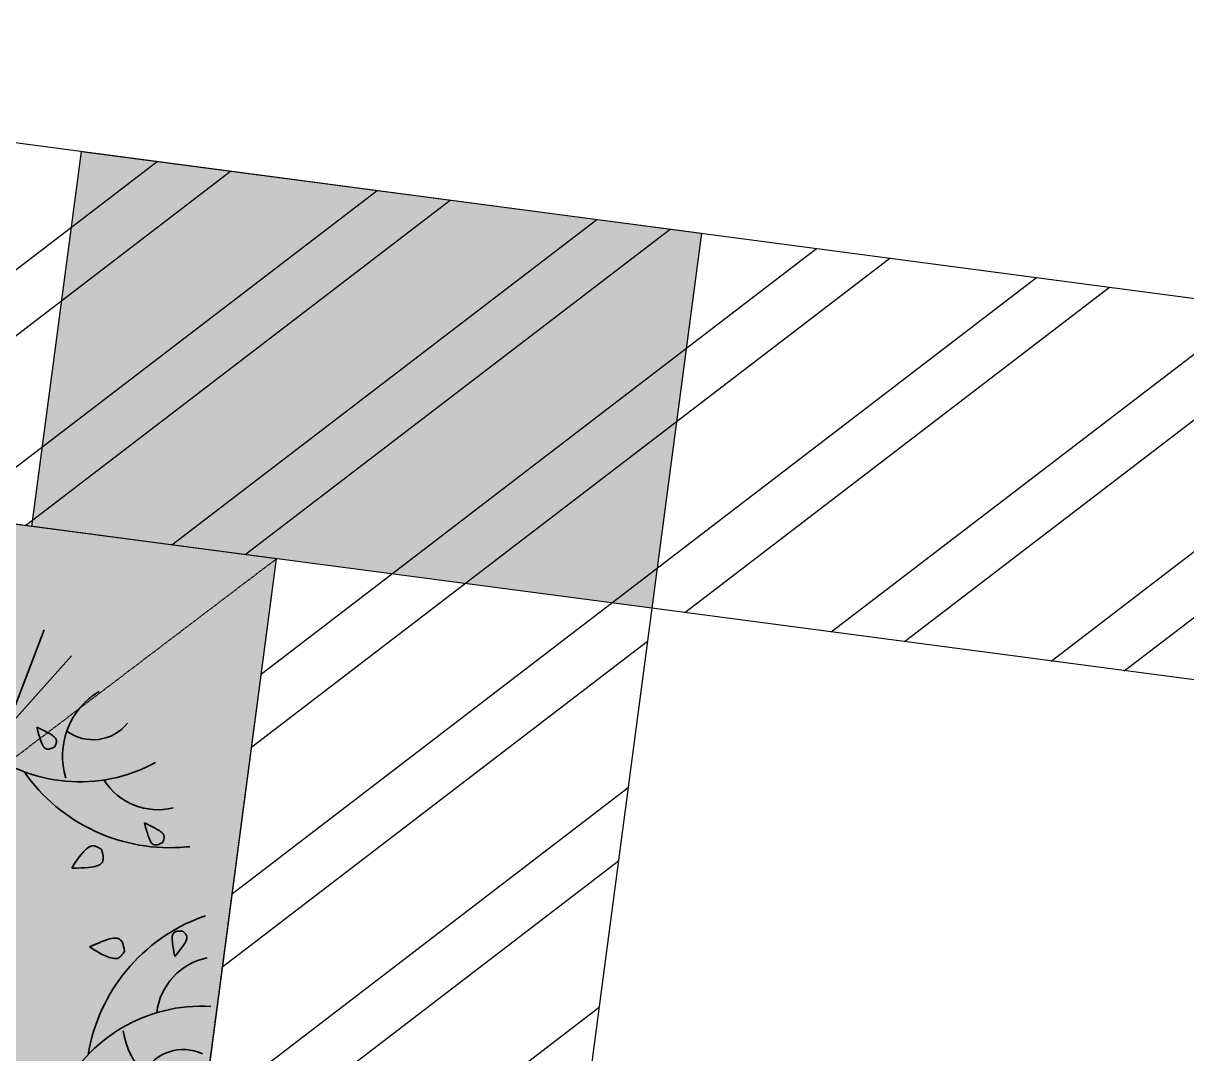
# Model space of a CAD drawing. Header units: millimetres. Extents: x -176651 to 424033, y -469666 to 486614.
# Drawn here: x 137781 to 138488, y 98530 to 99157 of the extents above; entities that cross this region are included whole.
import ezdxf

# ---------------------------------------------------------------- set-up
doc = ezdxf.new("R2010")
doc.units = ezdxf.units.MM
doc.linetypes.add('1625_East Villa$0$DASHED', pattern=[0.75, 0.5, -0.25])
for name, color, linetype in [('1625_East Villa$0$ad-Elevation 10', 8, 'Continuous'), ('1625_East Villa$0$ad-Furniture', 8, 'Continuous'), ('1625_East Villa$0$ad-Wall', 8, 'Continuous'), ('1625_East Villa$0$ad-Wall hatch', 8, 'Continuous'), ('1625E_Columns$0$ad-Column', 8, 'Continuous'), ('1625E_Columns$0$ad-Column Hatch', 8, 'Continuous'), ('ad-Plinth', 8, 'Continuous')]:
    doc.layers.add(name, color=color, linetype=linetype)
doc.layers.add('1625_East Villa$0$ad-Landscape', color=8, linetype='Continuous', lineweight=35)

# ---------------------------------------------------------------- blocks, each defined once
blk = doc.blocks.new('A$C92fa9908')
at = {"layer": 'ad-Plinth', "ltscale": 5}
blk.add_lwpolyline([(0, 13620), (12120, 13620), (12120, 0), (0, 0), (0, 4745), (2830, 4745), (2830, 8645), (0, 8645)], close=True, dxfattribs=at)
blk = doc.blocks.new('zw$C194')
at = {"layer": 'ad-Plinth', "ltscale": 5, "rotation": 352.47038764227}
blk.add_blockref('A$C92fa9908', (-62608.45, -342283.37), dxfattribs=at)
blk = doc.blocks.new('1625_East Villa$0$A$C279134A6')
at = {"layer": '1625_East Villa$0$ad-Landscape', "linetype": 'Continuous'}
blk.add_line((185.45, 683.31), (169.64, 750.19), dxfattribs=at)
for points in [[(326.61, 591.55), (193.35, 662.62), (145.49, 732.73)], [(148.92, 659.8), (148.78, 660.34), (148.65, 660.86), (148.54, 661.38), (148.44, 661.89), (148.36, 662.39), (148.31, 662.87), (148.29, 663.35), (148.3, 663.81), (148.34, 664.26), (148.44, 664.7), (148.59, 665.14), (148.81, 665.57), (149.12, 666.01), (149.52, 666.46), (150.03, 666.92), (150.67, 667.39), (151.44, 667.89), (152.39, 668.43), (153.6, 669.01), (155.09, 669.65), (156.95, 670.37), (159.21, 671.18), (161.93, 672.09), (165.17, 673.12)], [(148.92, 659.8), (150.09, 658.98), (151.1, 658.33), (151.96, 657.83), (152.7, 657.48), (153.34, 657.24), (153.89, 657.09), (154.39, 657.03), (154.86, 657.01), (155.31, 657.04), (155.76, 657.12), (156.2, 657.26), (156.64, 657.47), (157.09, 657.76), (157.55, 658.15), (158.03, 658.64), (158.52, 659.26), (159.05, 660.01), (159.62, 660.94), (160.26, 662.1), (160.99, 663.55), (161.82, 665.32), (162.78, 667.48), (163.89, 670.06), (165.17, 673.12)], [(54.64, 595.87), (54.5, 596.4), (54.38, 596.92), (54.26, 597.44), (54.16, 597.95), (54.09, 598.45), (54.04, 598.93), (54.01, 599.41), (54.02, 599.87), (54.07, 600.32), (54.16, 600.76), (54.31, 601.2), (54.54, 601.63), (54.84, 602.07), (55.25, 602.52), (55.76, 602.98), (56.39, 603.46), (57.16, 603.95), (58.12, 604.49), (59.32, 605.07), (60.82, 605.71), (62.67, 606.43), (64.93, 607.24), (67.65, 608.16), (70.9, 609.19)], [(54.64, 595.87), (55.82, 595.04), (56.82, 594.39), (57.68, 593.9), (58.42, 593.54), (59.06, 593.3), (59.62, 593.16), (60.12, 593.09), (60.58, 593.08), (61.04, 593.1), (61.48, 593.18), (61.92, 593.32), (62.36, 593.53), (62.81, 593.82), (63.27, 594.21), (63.75, 594.7), (64.25, 595.32), (64.77, 596.07), (65.35, 597), (65.99, 598.17), (66.71, 599.61), (67.55, 601.38), (68.51, 603.54), (69.62, 606.12), (70.9, 609.19)], [(101.81, 583.95), (101.01, 582.09), (100.4, 580.52), (99.97, 579.19), (99.69, 578.08), (99.54, 577.13), (99.5, 576.32), (99.55, 575.61), (99.67, 574.97), (99.84, 574.35), (100.07, 573.77), (100.39, 573.2), (100.8, 572.65), (101.33, 572.11), (102, 571.59), (102.81, 571.07), (103.8, 570.56), (104.99, 570.06), (106.41, 569.55), (108.14, 569.03), (110.22, 568.5), (112.72, 567.96), (115.68, 567.39), (119.17, 566.81), (123.24, 566.19)], [(101.81, 583.95), (102.51, 584.29), (103.19, 584.61), (103.87, 584.92), (104.54, 585.2), (105.21, 585.45), (105.86, 585.66), (106.51, 585.83), (107.15, 585.95), (107.78, 586.01), (108.42, 586.01), (109.06, 585.93), (109.72, 585.74), (110.42, 585.44), (111.15, 585.02), (111.93, 584.44), (112.76, 583.71), (113.67, 582.79), (114.65, 581.64), (115.74, 580.18), (116.94, 578.36), (118.28, 576.11), (119.76, 573.38), (121.41, 570.09), (123.24, 566.19)], [(29.7, 528.37), (29.25, 528.06), (28.81, 527.74), (28.39, 527.43), (27.99, 527.1), (27.6, 526.77), (27.25, 526.44), (26.92, 526.09), (26.63, 525.73), (26.37, 525.36), (26.15, 524.97), (25.98, 524.54), (25.87, 524.06), (25.82, 523.53), (25.84, 522.93), (25.93, 522.24), (26.1, 521.47), (26.36, 520.59), (26.74, 519.56), (27.27, 518.34), (27.99, 516.88), (28.93, 515.13), (30.12, 513.04), (31.6, 510.58), (33.39, 507.68)], [(29.7, 528.37), (31.13, 528.24), (32.32, 528.08), (33.3, 527.89), (34.09, 527.68), (34.73, 527.45), (35.25, 527.2), (35.67, 526.93), (36.03, 526.63), (36.36, 526.32), (36.64, 525.97), (36.89, 525.58), (37.09, 525.13), (37.24, 524.62), (37.34, 524.02), (37.38, 523.34), (37.36, 522.55), (37.27, 521.63), (37.1, 520.55), (36.83, 519.25), (36.44, 517.68), (35.92, 515.79), (35.25, 513.53), (34.41, 510.84), (33.39, 507.68)], [(73.29, 506.76), (73.89, 508.69), (74.45, 510.28), (74.98, 511.57), (75.5, 512.6), (76, 513.41), (76.49, 514.05), (76.99, 514.56), (77.5, 514.97), (78.03, 515.33), (78.59, 515.63), (79.2, 515.85), (79.87, 516), (80.62, 516.06), (81.47, 516.03), (82.42, 515.89), (83.51, 515.63), (84.73, 515.25), (86.15, 514.71), (87.8, 513.98), (89.72, 513.02), (91.97, 511.82), (94.59, 510.32), (97.62, 508.49), (101.12, 506.32)], [(73.29, 506.76), (73.6, 506.05), (73.91, 505.35), (74.22, 504.68), (74.55, 504.03), (74.9, 503.41), (75.26, 502.82), (75.64, 502.28), (76.05, 501.77), (76.48, 501.31), (76.97, 500.9), (77.51, 500.54), (78.13, 500.25), (78.85, 500.03), (79.69, 499.88), (80.65, 499.81), (81.76, 499.82), (83.05, 499.93), (84.55, 500.16), (86.32, 500.56), (88.42, 501.17), (90.89, 502), (93.8, 503.12), (97.19, 504.54), (101.12, 506.32)]]:
    blk.add_lwpolyline(points, dxfattribs=at)
for centre, radius, start, end in [((83.37, 661.19), 59.23, 335.04444, 51.65457), ((124.46, 703.8), 34.97, 211.19428, 298.93238), ((142.19, 757.99), 124.35, 233.68534, 301.3784), ((67.02, 731.09), 139.86, 257.08107, 317.74147), ((68.37, 670.99), 50.42, 248.55305, 320.17001), ((1.1, 443.72), 154.97, 77.08107, 78.0944), ((87.95, 678.78), 154.97, 241.34686, 242.36019), ((-48.82, 417.59), 139.86, 1.69979, 62.36019), ((-8.71, 462.37), 50.42, 359.27125, 70.88821), ((-9.2, 348.28), 124.35, 18.06286, 85.75592), ((9.05, 460.07), 59.23, 267.78669, 344.39682), ((12.57, 400.98), 34.97, 20.50888, 108.24698)]:
    blk.add_arc(centre, radius, start, end, dxfattribs=at)
blk = doc.blocks.new('1625_East Villa$0$zw$B1C6')
at = {"transparency": 33554559}
h = blk.add_hatch(color=74, dxfattribs=at)
h.dxf.hatch_style = 1
h.paths.add_polyline_path([(0, 0), (-1225, 0), (-1225, -1215), (0, -1215)])
at = {"layer": '1625_East Villa$0$ad-Elevation 10'}
blk.add_lwpolyline([(0, 0), (-1225, 0), (-1225, -1215), (0, -1215)], close=True, dxfattribs=at)
at = {"layer": '1625_East Villa$0$ad-Furniture', "linetype": '1625_East Villa$0$DASHED'}
blk.add_lwpolyline([(0, 0), (-1225, -1215)], dxfattribs=at)
at = {"layer": '1625_East Villa$0$ad-Landscape', "xscale": -0.7689692653037791, "yscale": 0.7689692653037794, "zscale": 0.7689692653037794}
blk.add_blockref('1625_East Villa$0$A$C279134A6', (-4.02, -638.27), dxfattribs=at)
blk = doc.blocks.new('1625_East Villa$0$zw$D46D')
at = {"layer": '1625_East Villa$0$ad-Landscape'}
blk.add_blockref('1625_East Villa$0$zw$B1C6', (7010, 13390), dxfattribs=at)
blk = doc.blocks.new('1625_East Villa$0$zw$42B5')
at = {"layer": '1625_East Villa$0$ad-Wall hatch', "transparency": 33554610}
h = blk.add_hatch(dxfattribs=at)
h.set_pattern_fill('ANSI32', color=256, scale=10)
h.set_pattern_definition([(45, (-1040635.14, 674820.02), (-67.351921, 67.351921), []), (45, (-1040590.24, 674820.02), (-67.351921, 67.351921), [])])
h.paths.add_polyline_path([(12120, 13620), (12120, 10220), (11890, 10220), (11890, 13390), (7240, 13390), (7240, 8645), (4245, 8645), (4245, 8875), (4445, 8875), (4445, 9370), (4560, 9370), (4560, 8760), (7010, 8760), (7010, 10500), (6360, 10500), (6360, 10615), (7010, 10615), (7010, 13390), (4560, 13390), (4560, 10615), (5560, 10615), (5560, 10500), (4445, 10500), (4445, 13390), (230, 13390), (230, 8875), (3345, 8875), (3345, 8645), (3060, 8645), (3060, 4745), (3345, 4745), (3345, 4515), (230, 4515), (230, 230), (4995, 230), (4995, 3130), (6060, 3130), (6060, 3015), (5110, 3015), (5110, 230), (8310, 230), (8310, 3015), (6860, 3015), (6860, 3130), (8310, 3130), (8310, 4630), (5110, 4630), (5110, 3930), (4995, 3930), (4995, 4515), (4245, 4515), (4245, 4745), (8540, 4745), (8540, 230), (9240, 230), (9240, 0), (0, 0), (0, 4745), (2830, 4745), (2830, 8645), (0, 8645), (0, 13620)])
at = {"layer": '1625_East Villa$0$ad-Wall'}
for points in [[(11890, 13390), (7240, 13390), (7240, 8645), (4245, 8645)], [(4445, 8875), (4445, 9370), (4560, 9370), (4560, 8760), (7010, 8760), (7010, 10500), (6360, 10500), (6360, 10615), (7010, 10615), (7010, 13390), (4560, 13390), (4560, 10615), (5560, 10615), (5560, 10500), (4445, 10500), (4445, 13390), (230, 13390)], [(0, 0), (0, 4745), (2830, 4745), (2830, 8645), (0, 8645), (0, 13620), (12120, 13620)]]:
    blk.add_lwpolyline(points, dxfattribs=at)
blk = doc.blocks.new('1625E_Columns$0$zw$6AA0')
at = {"layer": '1625E_Columns$0$ad-Column Hatch', "transparency": 33554687}
h = blk.add_hatch(color=256, dxfattribs=at)
h.dxf.hatch_style = 1
h.paths.add_polyline_path([(0, -230), (380, -230), (380, 0), (0, 0)])
at = {"layer": '1625E_Columns$0$ad-Column'}
blk.add_lwpolyline([(0, -230), (380, -230), (380, 0), (0, 0)], close=True, dxfattribs=at)
blk = doc.blocks.new('1625E_Columns')
at = {"layer": '1625E_Columns$0$ad-Column', "xscale": -1, "rotation": 359.9999999999997}
blk.add_blockref('1625E_Columns$0$zw$6AA0', (7240, 13620), dxfattribs=at)
blk = doc.blocks.new('1625_East Villa')
at = {"layer": '1625_East Villa$0$ad-Furniture'}
blk.add_blockref('1625_East Villa$0$zw$D46D', (0, 0), dxfattribs=at)
at = {"layer": '1625_East Villa$0$ad-Wall'}
blk.add_blockref('1625_East Villa$0$zw$42B5', (0, 0), dxfattribs=at)
blk.add_blockref('1625E_Columns', (0, 0))
blk = doc.blocks.new("All Plot's Villa Plans")
at = {"ltscale": 5, "rotation": 352.4703876422526}
blk.add_blockref('1625_East Villa', (129230.37, 86475.41), dxfattribs=at)

msp = doc.modelspace()

# ---------------------------------------------------------------- block references
at = {"ltscale": 5}
msp.add_blockref("All Plot's Villa Plans", (0, 0), dxfattribs=at)

# ---------------------------------------------------------------- next in the draw order: block references
msp.add_blockref('zw$C194', (191838.82, 428758.78), dxfattribs=at)

doc.saveas('drawing.dxf')
